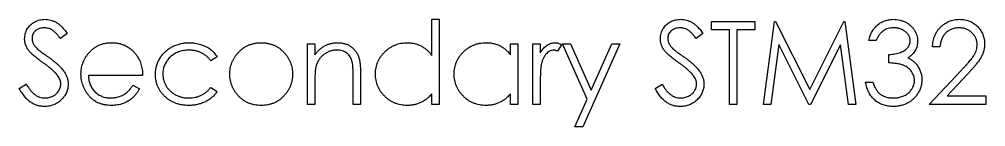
# Model space of a CAD drawing. Header units: millimetres. Extents: x -216 to 166, y 2 to 391.
# Drawn here: x -122.5 to -64.3, y 245.4 to 251.8 of the extents above; entities that cross this region are included whole.
import ezdxf

# ---------------------------------------------------------------- set-up
doc = ezdxf.new("R2010")
doc.units = ezdxf.units.MM

msp = doc.modelspace()

# ---------------------------------------------------------------- linework, layer by layer
at = {"color": 7, "linetype": 'Continuous', "lineweight": 25}
for p, q in [((-97.66, 251.828), (-97.211, 251.828)), ((-97.66, 249.647), (-97.66, 251.828)), ((-97.211, 251.828), (-97.211, 246.7)), ((-80.801, 251.187), (-80.801, 251.7)), ((-80.801, 251.7), (-78.172, 251.7)), ((-79.711, 251.187), (-80.801, 251.187)), ((-79.711, 246.7), (-79.711, 251.187)), ((-78.172, 251.187), (-79.262, 251.187)), ((-79.262, 251.187), (-79.262, 246.7)), ((-78.172, 251.7), (-78.172, 251.187)), ((-77.66, 246.7), (-77, 251.7)), ((-77, 251.7), (-76.935, 251.7)), ((-76.935, 251.7), (-74.871, 247.597)), ((-74.871, 247.597), (-72.812, 251.7)), ((-72.812, 251.7), (-72.747, 251.7)), ((-72.747, 251.7), (-72.083, 246.7)), ((-119.647, 250.982), (-120.052, 250.674)), ((-81.313, 250.982), (-81.719, 250.674)), ((-105.16, 246.7), (-105.16, 250.354)), ((-105.16, 250.354), (-104.711, 250.354)), ((-104.711, 250.354), (-104.711, 249.695)), ((-92.916, 250.354), (-92.467, 250.354)), ((-92.916, 249.678), (-92.916, 250.354)), ((-92.467, 250.354), (-92.467, 246.7)), ((-91.57, 246.7), (-91.57, 250.354)), ((-91.57, 250.354), (-91.121, 250.354)), ((-91.121, 250.354), (-91.121, 249.816)), ((-89.839, 250.293), (-90.085, 249.904)), ((-88.298, 247.011), (-89.775, 250.354)), ((-89.775, 250.354), (-89.291, 250.354)), ((-89.291, 250.354), (-88.054, 247.555)), ((-86.313, 250.354), (-88.557, 245.354)), ((-88.054, 247.555), (-86.798, 250.354)), ((-86.798, 250.354), (-86.313, 250.354)), ((-76.73, 250.306), (-77.208, 246.7)), ((-74.918, 246.7), (-76.73, 250.306)), ((-73.012, 250.298), (-74.817, 246.7)), ((-72.533, 246.7), (-73.012, 250.298)), ((-70.865, 250.546), (-71.313, 250.546)), ((-67.019, 250.162), (-67.467, 250.162)), ((-110.608, 249.562), (-110.984, 249.328)), ((-70.095, 249.2), (-70.095, 249.713)), ((-115.095, 248.431), (-118.365, 248.431)), ((-102.403, 246.7), (-102.403, 248.419)), ((-101.954, 248.566), (-101.954, 246.7)), ((-67.66, 246.7), (-65.72, 248.769)), ((-65.338, 248.548), (-66.589, 247.213)), ((-122.531, 247.665), (-122.109, 247.918)), ((-115.686, 247.854), (-115.288, 247.645)), ((-110.984, 247.726), (-110.608, 247.479)), ((-104.711, 248.021), (-104.711, 246.7)), ((-91.121, 247.928), (-91.121, 246.7)), ((-84.198, 247.665), (-83.775, 247.918)), ((-71.506, 248.046), (-71.057, 248.046)), ((-97.66, 246.7), (-97.66, 247.332)), ((-92.916, 246.7), (-92.916, 247.332)), ((-66.589, 247.213), (-64.262, 247.213)), ((-64.262, 247.213), (-64.262, 246.7)), ((-104.711, 246.7), (-105.16, 246.7)), ((-101.954, 246.7), (-102.403, 246.7)), ((-97.211, 246.7), (-97.66, 246.7)), ((-92.467, 246.7), (-92.916, 246.7)), ((-91.121, 246.7), (-91.57, 246.7)), ((-89.042, 245.354), (-88.298, 247.011)), ((-79.262, 246.7), (-79.711, 246.7)), ((-77.208, 246.7), (-77.66, 246.7)), ((-74.817, 246.7), (-74.918, 246.7)), ((-72.083, 246.7), (-72.533, 246.7)), ((-64.262, 246.7), (-67.66, 246.7)), ((-88.557, 245.354), (-89.042, 245.354))]:
    msp.add_line(p, q, dxfattribs=at)
for points, knots in [([(-122.211, 250.661), (-122.209, 250.714), (-122.205, 250.819), (-122.174, 250.972), (-122.125, 251.118), (-122.056, 251.255), (-121.967, 251.381), (-121.864, 251.496), (-121.741, 251.593), (-121.607, 251.678), (-121.46, 251.744), (-121.305, 251.794), (-121.144, 251.822), (-121.034, 251.826), (-120.979, 251.828)], [0, 0, 0, 0, 0.083785, 0.16578, 0.24628, 0.327461, 0.408797, 0.489715, 0.571376, 0.655523, 0.741019, 0.826547, 0.911989, 1, 1, 1, 1]), ([(-120.979, 251.828), (-120.92, 251.826), (-120.803, 251.822), (-120.63, 251.787), (-120.464, 251.729), (-120.331, 251.663), (-120.227, 251.597), (-120.147, 251.537), (-120.066, 251.468), (-119.984, 251.389), (-119.901, 251.301), (-119.817, 251.203), (-119.73, 251.097), (-119.675, 251.021), (-119.647, 250.982)], [0, 0, 0, 0, 0.107233, 0.213252, 0.31883, 0.426794, 0.483646, 0.543604, 0.608308, 0.677127, 0.750686, 0.828713, 0.91219, 1, 1, 1, 1]), ([(-83.878, 250.661), (-83.876, 250.714), (-83.872, 250.819), (-83.841, 250.972), (-83.792, 251.118), (-83.723, 251.255), (-83.634, 251.381), (-83.531, 251.496), (-83.408, 251.593), (-83.274, 251.678), (-83.126, 251.744), (-82.972, 251.794), (-82.811, 251.822), (-82.701, 251.826), (-82.646, 251.828)], [0, 0, 0, 0, 0.0837854, 0.1657799, 0.24628, 0.3274609, 0.408797, 0.4897152, 0.571376, 0.6555233, 0.7410195, 0.8265468, 0.9119889, 1, 1, 1, 1]), ([(-82.646, 251.828), (-82.587, 251.826), (-82.469, 251.822), (-82.297, 251.787), (-82.131, 251.729), (-81.998, 251.663), (-81.893, 251.597), (-81.814, 251.537), (-81.733, 251.468), (-81.65, 251.389), (-81.568, 251.301), (-81.483, 251.203), (-81.397, 251.097), (-81.342, 251.021), (-81.313, 250.982)], [0, 0, 0, 0, 0.107233, 0.213252, 0.31883, 0.426794, 0.483646, 0.543604, 0.608308, 0.677127, 0.750686, 0.828713, 0.91219, 1, 1, 1, 1]), ([(-71.313, 250.546), (-71.301, 250.596), (-71.277, 250.695), (-71.228, 250.835), (-71.174, 250.968), (-71.109, 251.091), (-71.038, 251.207), (-70.957, 251.312), (-70.87, 251.41), (-70.773, 251.497), (-70.671, 251.575), (-70.563, 251.642), (-70.452, 251.7), (-70.335, 251.747), (-70.214, 251.783), (-70.088, 251.809), (-69.958, 251.826), (-69.87, 251.827), (-69.825, 251.828)], [0, 0, 0, 0, 0.072625, 0.141977, 0.208985, 0.273957, 0.336889, 0.398745, 0.460116, 0.520825, 0.580994, 0.640152, 0.698622, 0.757271, 0.816427, 0.876254, 0.937165, 1, 1, 1, 1]), ([(-69.825, 251.828), (-69.76, 251.826), (-69.631, 251.822), (-69.441, 251.787), (-69.258, 251.73), (-69.084, 251.653), (-68.922, 251.557), (-68.778, 251.442), (-68.654, 251.312), (-68.55, 251.168), (-68.469, 251.014), (-68.408, 250.856), (-68.372, 250.694), (-68.367, 250.584), (-68.365, 250.529)], [0, 0, 0, 0, 0.090254, 0.17854, 0.266093, 0.354631, 0.441886, 0.525747, 0.608114, 0.690197, 0.770821, 0.848326, 0.924012, 1, 1, 1, 1]), ([(-67.467, 250.162), (-67.464, 250.221), (-67.459, 250.338), (-67.432, 250.508), (-67.393, 250.671), (-67.339, 250.825), (-67.271, 250.972), (-67.19, 251.111), (-67.094, 251.241), (-66.985, 251.361), (-66.867, 251.471), (-66.739, 251.566), (-66.605, 251.647), (-66.465, 251.714), (-66.317, 251.765), (-66.163, 251.802), (-66.002, 251.825), (-65.892, 251.827), (-65.837, 251.828)], [0, 0, 0, 0, 0.068791, 0.135103, 0.198979, 0.261904, 0.323495, 0.385195, 0.446969, 0.509765, 0.572251, 0.633405, 0.693251, 0.752583, 0.812579, 0.873275, 0.93555, 1, 1, 1, 1]), ([(-65.837, 251.828), (-65.782, 251.827), (-65.674, 251.824), (-65.517, 251.803), (-65.367, 251.769), (-65.225, 251.721), (-65.092, 251.657), (-64.968, 251.58), (-64.849, 251.492), (-64.743, 251.387), (-64.645, 251.275), (-64.56, 251.156), (-64.488, 251.033), (-64.428, 250.905), (-64.383, 250.771), (-64.35, 250.632), (-64.331, 250.489), (-64.328, 250.391), (-64.326, 250.342)], [0, 0, 0, 0, 0.069475, 0.136517, 0.200789, 0.26383, 0.325735, 0.387291, 0.449509, 0.512968, 0.576275, 0.63758, 0.697903, 0.757172, 0.816599, 0.876653, 0.93729, 1, 1, 1, 1]), ([(-121.029, 251.315), (-121.081, 251.314), (-121.18, 251.31), (-121.322, 251.274), (-121.449, 251.216), (-121.558, 251.136), (-121.649, 251.041), (-121.715, 250.931), (-121.755, 250.81), (-121.76, 250.725), (-121.762, 250.682)], [0, 0, 0, 0, 0.143073, 0.275903, 0.402371, 0.528414, 0.650356, 0.765895, 0.880774, 1, 1, 1, 1]), ([(-120.052, 250.674), (-120.077, 250.706), (-120.124, 250.767), (-120.196, 250.852), (-120.263, 250.93), (-120.33, 250.997), (-120.392, 251.058), (-120.452, 251.11), (-120.509, 251.154), (-120.582, 251.201), (-120.673, 251.248), (-120.787, 251.287), (-120.906, 251.311), (-120.988, 251.314), (-121.029, 251.315)], [0, 0, 0, 0, 0.098469, 0.189629, 0.274184, 0.352183, 0.423199, 0.488551, 0.548473, 0.60144, 0.701198, 0.799592, 0.898545, 1, 1, 1, 1]), ([(-82.696, 251.315), (-82.747, 251.314), (-82.847, 251.31), (-82.988, 251.274), (-83.116, 251.216), (-83.225, 251.136), (-83.316, 251.041), (-83.382, 250.931), (-83.421, 250.81), (-83.426, 250.725), (-83.429, 250.682)], [0, 0, 0, 0, 0.1430731, 0.275903, 0.4023709, 0.5284136, 0.6503564, 0.7658951, 0.8807741, 1, 1, 1, 1]), ([(-81.719, 250.674), (-81.744, 250.706), (-81.791, 250.767), (-81.862, 250.852), (-81.93, 250.93), (-81.996, 250.997), (-82.058, 251.058), (-82.118, 251.11), (-82.176, 251.154), (-82.248, 251.201), (-82.339, 251.248), (-82.454, 251.287), (-82.573, 251.311), (-82.654, 251.314), (-82.696, 251.315)], [0, 0, 0, 0, 0.098469, 0.189629, 0.274184, 0.352183, 0.423199, 0.488551, 0.548473, 0.60144, 0.701198, 0.799592, 0.898545, 1, 1, 1, 1]), ([(-69.819, 251.315), (-69.876, 251.313), (-69.987, 251.31), (-70.147, 251.276), (-70.296, 251.221), (-70.41, 251.156), (-70.495, 251.093), (-70.555, 251.037), (-70.614, 250.975), (-70.668, 250.903), (-70.722, 250.825), (-70.772, 250.739), (-70.821, 250.646), (-70.85, 250.58), (-70.865, 250.546)], [0, 0, 0, 0, 0.122712, 0.239685, 0.351816, 0.463766, 0.520818, 0.579448, 0.640604, 0.705298, 0.773634, 0.844669, 0.920057, 1, 1, 1, 1]), ([(-68.813, 250.531), (-68.814, 250.557), (-68.815, 250.609), (-68.83, 250.685), (-68.852, 250.759), (-68.883, 250.83), (-68.924, 250.897), (-68.973, 250.963), (-69.032, 251.025), (-69.099, 251.083), (-69.171, 251.139), (-69.25, 251.186), (-69.333, 251.226), (-69.421, 251.259), (-69.514, 251.284), (-69.612, 251.302), (-69.714, 251.313), (-69.784, 251.315), (-69.819, 251.315)], [0, 0, 0, 0, 0.0552745, 0.1099661, 0.1632474, 0.2180762, 0.2733009, 0.3309093, 0.3909945, 0.454176, 0.5188615, 0.5833105, 0.6485167, 0.7150309, 0.7825021, 0.8523227, 0.9249285, 1, 1, 1, 1]), ([(-65.86, 251.315), (-65.899, 251.314), (-65.976, 251.312), (-66.088, 251.298), (-66.196, 251.274), (-66.298, 251.241), (-66.396, 251.199), (-66.489, 251.147), (-66.576, 251.084), (-66.658, 251.013), (-66.734, 250.934), (-66.8, 250.846), (-66.858, 250.751), (-66.909, 250.648), (-66.95, 250.537), (-66.981, 250.419), (-67.006, 250.293), (-67.014, 250.206), (-67.019, 250.162)], [0, 0, 0, 0, 0.064439, 0.126547, 0.186887, 0.245878, 0.304041, 0.362191, 0.420976, 0.48066, 0.5406, 0.600689, 0.661936, 0.724443, 0.789038, 0.856314, 0.926352, 1, 1, 1, 1]), ([(-64.775, 250.302), (-64.776, 250.336), (-64.778, 250.403), (-64.793, 250.502), (-64.817, 250.597), (-64.852, 250.689), (-64.897, 250.776), (-64.952, 250.86), (-65.015, 250.941), (-65.088, 251.017), (-65.169, 251.087), (-65.254, 251.148), (-65.344, 251.2), (-65.439, 251.242), (-65.538, 251.275), (-65.641, 251.298), (-65.749, 251.312), (-65.822, 251.314), (-65.86, 251.315)], [0, 0, 0, 0, 0.061965, 0.122122, 0.180988, 0.239933, 0.299906, 0.359989, 0.421776, 0.486576, 0.551535, 0.615018, 0.677259, 0.73973, 0.80305, 0.866495, 0.931973, 1, 1, 1, 1]), ([(-121.931, 249.9), (-121.954, 249.93), (-121.997, 249.987), (-122.054, 250.078), (-122.103, 250.17), (-122.141, 250.265), (-122.174, 250.362), (-122.195, 250.46), (-122.209, 250.56), (-122.21, 250.628), (-122.211, 250.661)], [0, 0, 0, 0, 0.1335068, 0.262559, 0.3882644, 0.5126674, 0.6337223, 0.7553939, 0.8775529, 1, 1, 1, 1]), ([(-121.762, 250.682), (-121.762, 250.656), (-121.76, 250.602), (-121.745, 250.523), (-121.725, 250.444), (-121.693, 250.365), (-121.649, 250.286), (-121.591, 250.205), (-121.518, 250.12), (-121.462, 250.065), (-121.433, 250.036)], [0, 0, 0, 0, 0.107285, 0.214746, 0.322939, 0.434116, 0.553412, 0.686073, 0.834256, 1, 1, 1, 1]), ([(-83.598, 249.9), (-83.62, 249.93), (-83.664, 249.987), (-83.721, 250.078), (-83.77, 250.17), (-83.808, 250.265), (-83.84, 250.362), (-83.862, 250.46), (-83.875, 250.56), (-83.877, 250.628), (-83.878, 250.661)], [0, 0, 0, 0, 0.133507, 0.262559, 0.388264, 0.512667, 0.633722, 0.755394, 0.877553, 1, 1, 1, 1]), ([(-83.429, 250.682), (-83.428, 250.656), (-83.427, 250.602), (-83.411, 250.523), (-83.391, 250.444), (-83.359, 250.365), (-83.315, 250.286), (-83.257, 250.205), (-83.185, 250.12), (-83.129, 250.065), (-83.099, 250.036)], [0, 0, 0, 0, 0.107285, 0.214746, 0.322939, 0.434116, 0.553412, 0.686073, 0.834256, 1, 1, 1, 1]), ([(-121.433, 250.036), (-121.422, 250.027), (-121.396, 250.003), (-121.348, 249.965), (-121.285, 249.919), (-121.209, 249.861), (-121.118, 249.793), (-121.011, 249.718), (-120.891, 249.631), (-120.806, 249.571), (-120.761, 249.539)], [0, 0, 0, 0, 0.052594, 0.124952, 0.218094, 0.333502, 0.468789, 0.624938, 0.801683, 1, 1, 1, 1]), ([(-118.393, 249.737), (-118.347, 249.791), (-118.258, 249.897), (-118.107, 250.037), (-117.944, 250.155), (-117.77, 250.252), (-117.584, 250.326), (-117.388, 250.381), (-117.18, 250.411), (-117.037, 250.416), (-116.964, 250.418)], [0, 0, 0, 0, 0.128835, 0.253589, 0.374643, 0.49534, 0.616325, 0.739759, 0.866842, 1, 1, 1, 1]), ([(-116.964, 250.418), (-116.89, 250.416), (-116.743, 250.412), (-116.528, 250.377), (-116.325, 250.321), (-116.134, 250.242), (-115.955, 250.141), (-115.788, 250.015), (-115.631, 249.869), (-115.54, 249.756), (-115.493, 249.699)], [0, 0, 0, 0, 0.13204, 0.259033, 0.38188, 0.502258, 0.622752, 0.744743, 0.870109, 1, 1, 1, 1]), ([(-114.326, 248.497), (-114.326, 248.54), (-114.324, 248.626), (-114.31, 248.753), (-114.291, 248.879), (-114.26, 249.001), (-114.224, 249.122), (-114.177, 249.24), (-114.123, 249.355), (-114.061, 249.468), (-113.991, 249.577), (-113.914, 249.679), (-113.833, 249.777), (-113.743, 249.867), (-113.649, 249.952), (-113.547, 250.03), (-113.439, 250.102), (-113.326, 250.168), (-113.208, 250.227), (-113.086, 250.278), (-112.96, 250.321), (-112.831, 250.356), (-112.698, 250.385), (-112.562, 250.403), (-112.423, 250.416), (-112.329, 250.417), (-112.281, 250.418)], [0, 0, 0, 0, 0.041291, 0.082136, 0.122636, 0.162831, 0.203007, 0.243526, 0.284173, 0.32541, 0.366855, 0.407551, 0.448187, 0.488683, 0.529015, 0.569843, 0.61137, 0.653238, 0.695446, 0.737751, 0.780043, 0.822807, 0.865978, 0.909595, 0.954231, 1, 1, 1, 1]), ([(-112.281, 250.418), (-112.221, 250.417), (-112.102, 250.414), (-111.925, 250.392), (-111.75, 250.359), (-111.581, 250.309), (-111.42, 250.249), (-111.27, 250.182), (-111.133, 250.104), (-111.007, 250.019), (-110.893, 249.923), (-110.788, 249.814), (-110.691, 249.695), (-110.636, 249.606), (-110.608, 249.562)], [0, 0, 0, 0, 0.091269, 0.182081, 0.27191, 0.362049, 0.450066, 0.533976, 0.613602, 0.690198, 0.765413, 0.841437, 0.919733, 1, 1, 1, 1]), ([(-109.338, 249.813), (-109.292, 249.862), (-109.201, 249.957), (-109.047, 250.079), (-108.887, 250.185), (-108.716, 250.27), (-108.536, 250.337), (-108.347, 250.383), (-108.15, 250.414), (-108.015, 250.416), (-107.946, 250.418)], [0, 0, 0, 0, 0.128498, 0.252713, 0.374819, 0.496436, 0.617911, 0.741288, 0.8687, 1, 1, 1, 1]), ([(-107.946, 250.418), (-107.877, 250.416), (-107.743, 250.414), (-107.546, 250.383), (-107.358, 250.336), (-107.179, 250.272), (-107.009, 250.185), (-106.848, 250.081), (-106.696, 249.959), (-106.604, 249.864), (-106.558, 249.816)], [0, 0, 0, 0, 0.1317514, 0.2583324, 0.382134, 0.5038044, 0.624693, 0.7468706, 0.8715135, 1, 1, 1, 1]), ([(-104.711, 249.695), (-104.663, 249.755), (-104.57, 249.871), (-104.415, 250.023), (-104.251, 250.149), (-104.08, 250.249), (-103.901, 250.324), (-103.714, 250.379), (-103.52, 250.412), (-103.388, 250.416), (-103.321, 250.418)], [0, 0, 0, 0, 0.140976, 0.273569, 0.398988, 0.51993, 0.63811, 0.756589, 0.87686, 1, 1, 1, 1]), ([(-103.321, 250.418), (-103.253, 250.415), (-103.121, 250.411), (-102.928, 250.372), (-102.748, 250.306), (-102.581, 250.216), (-102.431, 250.103), (-102.299, 249.973), (-102.19, 249.822), (-102.117, 249.683), (-102.069, 249.559), (-102.039, 249.453), (-102.013, 249.334), (-101.991, 249.205), (-101.975, 249.062), (-101.963, 248.907), (-101.955, 248.741), (-101.955, 248.625), (-101.954, 248.566)], [0, 0, 0, 0, 0.07724, 0.151178, 0.223488, 0.295543, 0.366976, 0.437131, 0.507044, 0.57856, 0.616614, 0.658756, 0.704491, 0.754803, 0.809332, 0.868274, 0.932073, 1, 1, 1, 1]), ([(-101.057, 248.537), (-101.055, 248.6), (-101.052, 248.726), (-101.025, 248.911), (-100.981, 249.089), (-100.919, 249.259), (-100.839, 249.422), (-100.742, 249.579), (-100.628, 249.728), (-100.496, 249.868), (-100.353, 249.997), (-100.2, 250.109), (-100.041, 250.206), (-99.874, 250.282), (-99.7, 250.344), (-99.519, 250.387), (-99.331, 250.412), (-99.203, 250.416), (-99.138, 250.418)], [0, 0, 0, 0, 0.063775, 0.126079, 0.186904, 0.247574, 0.308003, 0.369132, 0.432033, 0.496791, 0.561611, 0.624914, 0.686726, 0.748079, 0.809582, 0.871631, 0.934886, 1, 1, 1, 1]), ([(-99.138, 250.418), (-99.063, 250.416), (-98.917, 250.411), (-98.703, 250.375), (-98.5, 250.313), (-98.308, 250.229), (-98.128, 250.119), (-97.957, 249.986), (-97.8, 249.827), (-97.707, 249.708), (-97.66, 249.647)], [0, 0, 0, 0, 0.128884, 0.252985, 0.37421, 0.494102, 0.614753, 0.738511, 0.866243, 1, 1, 1, 1]), ([(-96.313, 248.537), (-96.312, 248.6), (-96.308, 248.726), (-96.282, 248.911), (-96.237, 249.089), (-96.175, 249.259), (-96.095, 249.422), (-95.998, 249.579), (-95.884, 249.728), (-95.752, 249.868), (-95.609, 249.997), (-95.457, 250.109), (-95.298, 250.206), (-95.13, 250.282), (-94.957, 250.344), (-94.775, 250.387), (-94.587, 250.412), (-94.459, 250.416), (-94.394, 250.418)], [0, 0, 0, 0, 0.063775, 0.126079, 0.186904, 0.247574, 0.308003, 0.369132, 0.432033, 0.496791, 0.561611, 0.624914, 0.686726, 0.748079, 0.809582, 0.871631, 0.934886, 1, 1, 1, 1]), ([(-94.394, 250.418), (-94.32, 250.416), (-94.174, 250.412), (-93.96, 250.378), (-93.757, 250.322), (-93.565, 250.245), (-93.383, 250.142), (-93.214, 250.013), (-93.055, 249.858), (-92.963, 249.739), (-92.916, 249.678)], [0, 0, 0, 0, 0.129862, 0.254654, 0.376015, 0.495255, 0.614798, 0.738106, 0.865196, 1, 1, 1, 1]), ([(-91.121, 249.816), (-91.088, 249.866), (-91.025, 249.962), (-90.919, 250.089), (-90.811, 250.193), (-90.701, 250.277), (-90.586, 250.34), (-90.469, 250.385), (-90.35, 250.413), (-90.27, 250.416), (-90.23, 250.418)], [0, 0, 0, 0, 0.160059, 0.306112, 0.438367, 0.560541, 0.675317, 0.786114, 0.892842, 1, 1, 1, 1]), ([(-90.23, 250.418), (-90.198, 250.416), (-90.134, 250.413), (-90.037, 250.388), (-89.937, 250.349), (-89.873, 250.312), (-89.839, 250.293)], [0, 0, 0, 0, 0.2252775, 0.4635232, 0.7203236, 1, 1, 1, 1]), ([(-83.099, 250.036), (-83.088, 250.027), (-83.062, 250.003), (-83.015, 249.965), (-82.952, 249.919), (-82.876, 249.861), (-82.784, 249.793), (-82.678, 249.718), (-82.558, 249.631), (-82.472, 249.571), (-82.427, 249.539)], [0, 0, 0, 0, 0.052594, 0.124952, 0.218094, 0.333502, 0.468789, 0.624938, 0.801683, 1, 1, 1, 1]), ([(-70.095, 249.713), (-70.034, 249.714), (-69.912, 249.716), (-69.735, 249.741), (-69.566, 249.775), (-69.408, 249.828), (-69.265, 249.889), (-69.14, 249.96), (-69.036, 250.039), (-68.953, 250.128), (-68.891, 250.223), (-68.846, 250.321), (-68.819, 250.425), (-68.815, 250.496), (-68.813, 250.531)], [0, 0, 0, 0, 0.110166, 0.215787, 0.318027, 0.417574, 0.51165, 0.596162, 0.672935, 0.74367, 0.810677, 0.874059, 0.936696, 1, 1, 1, 1]), ([(-68.365, 250.529), (-68.366, 250.476), (-68.37, 250.373), (-68.397, 250.222), (-68.444, 250.079), (-68.508, 249.945), (-68.591, 249.82), (-68.692, 249.703), (-68.812, 249.595), (-68.902, 249.532), (-68.949, 249.5)], [0, 0, 0, 0, 0.128068, 0.250608, 0.37063, 0.490072, 0.610375, 0.734313, 0.863217, 1, 1, 1, 1]), ([(-65.72, 248.769), (-65.673, 248.819), (-65.583, 248.913), (-65.454, 249.051), (-65.339, 249.18), (-65.236, 249.298), (-65.148, 249.407), (-65.07, 249.505), (-65.007, 249.594), (-64.939, 249.698), (-64.873, 249.825), (-64.816, 249.98), (-64.781, 250.14), (-64.777, 250.248), (-64.775, 250.302)], [0, 0, 0, 0, 0.110803, 0.212829, 0.306101, 0.390647, 0.466924, 0.534481, 0.593587, 0.644557, 0.7362, 0.825024, 0.911986, 1, 1, 1, 1]), ([(-64.326, 250.342), (-64.329, 250.272), (-64.333, 250.134), (-64.374, 249.931), (-64.439, 249.735), (-64.516, 249.576), (-64.593, 249.449), (-64.664, 249.344), (-64.746, 249.231), (-64.841, 249.11), (-64.947, 248.981), (-65.066, 248.843), (-65.198, 248.698), (-65.29, 248.599), (-65.338, 248.548)], [0, 0, 0, 0, 0.098702, 0.195672, 0.292422, 0.391343, 0.444462, 0.504229, 0.570352, 0.642546, 0.722288, 0.807921, 0.90047, 1, 1, 1, 1]), ([(-121.112, 249.22), (-121.165, 249.258), (-121.265, 249.329), (-121.406, 249.435), (-121.532, 249.533), (-121.642, 249.622), (-121.737, 249.702), (-121.817, 249.774), (-121.88, 249.839), (-121.916, 249.881), (-121.931, 249.9)], [0, 0, 0, 0, 0.181535, 0.347082, 0.495568, 0.628357, 0.74552, 0.845831, 0.930782, 1, 1, 1, 1]), ([(-120.761, 249.539), (-120.706, 249.499), (-120.601, 249.423), (-120.452, 249.308), (-120.316, 249.195), (-120.194, 249.086), (-120.084, 248.981), (-119.988, 248.879), (-119.904, 248.78), (-119.814, 248.654), (-119.722, 248.498), (-119.642, 248.308), (-119.592, 248.117), (-119.586, 247.988), (-119.583, 247.925)], [0, 0, 0, 0, 0.096972, 0.187773, 0.272396, 0.351321, 0.424335, 0.491909, 0.554233, 0.611268, 0.716348, 0.81454, 0.908495, 1, 1, 1, 1]), ([(-118.813, 248.517), (-118.812, 248.573), (-118.809, 248.684), (-118.79, 248.849), (-118.757, 249.009), (-118.711, 249.165), (-118.651, 249.315), (-118.579, 249.461), (-118.493, 249.603), (-118.426, 249.692), (-118.393, 249.737)], [0, 0, 0, 0, 0.128045, 0.253768, 0.377428, 0.500551, 0.623296, 0.746578, 0.872348, 1, 1, 1, 1]), ([(-115.493, 249.699), (-115.461, 249.656), (-115.398, 249.57), (-115.32, 249.429), (-115.251, 249.283), (-115.196, 249.127), (-115.152, 248.964), (-115.12, 248.794), (-115.101, 248.615), (-115.097, 248.493), (-115.095, 248.431)], [0, 0, 0, 0, 0.1185218, 0.2362548, 0.3561744, 0.4772497, 0.6015399, 0.7296184, 0.8621583, 1, 1, 1, 1]), ([(-112.314, 249.969), (-112.369, 249.968), (-112.477, 249.965), (-112.635, 249.946), (-112.786, 249.912), (-112.93, 249.868), (-113.067, 249.808), (-113.197, 249.736), (-113.32, 249.651), (-113.434, 249.554), (-113.538, 249.447), (-113.628, 249.333), (-113.706, 249.215), (-113.768, 249.09), (-113.818, 248.96), (-113.852, 248.824), (-113.874, 248.682), (-113.876, 248.586), (-113.878, 248.537)], [0, 0, 0, 0, 0.069522, 0.136921, 0.201969, 0.265462, 0.328248, 0.390817, 0.45355, 0.517542, 0.580738, 0.641922, 0.701597, 0.760313, 0.818757, 0.877718, 0.938094, 1, 1, 1, 1]), ([(-110.984, 249.328), (-111.025, 249.379), (-111.106, 249.48), (-111.247, 249.61), (-111.397, 249.722), (-111.559, 249.813), (-111.732, 249.883), (-111.916, 249.933), (-112.112, 249.964), (-112.245, 249.967), (-112.314, 249.969)], [0, 0, 0, 0, 0.128324, 0.252584, 0.373506, 0.493364, 0.614609, 0.73847, 0.865995, 1, 1, 1, 1]), ([(-109.839, 248.517), (-109.837, 248.578), (-109.834, 248.699), (-109.811, 248.878), (-109.772, 249.05), (-109.717, 249.216), (-109.646, 249.375), (-109.56, 249.529), (-109.457, 249.676), (-109.378, 249.767), (-109.338, 249.813)], [0, 0, 0, 0, 0.128919, 0.255238, 0.378679, 0.501088, 0.622714, 0.746241, 0.871589, 1, 1, 1, 1]), ([(-106.558, 249.816), (-106.518, 249.77), (-106.439, 249.679), (-106.337, 249.531), (-106.25, 249.378), (-106.18, 249.218), (-106.124, 249.051), (-106.085, 248.879), (-106.062, 248.7), (-106.059, 248.578), (-106.057, 248.517)], [0, 0, 0, 0, 0.1281573, 0.2538344, 0.3765056, 0.4985337, 0.6213677, 0.7445647, 0.8706338, 1, 1, 1, 1]), ([(-103.399, 249.969), (-103.435, 249.969), (-103.506, 249.967), (-103.612, 249.954), (-103.715, 249.932), (-103.816, 249.902), (-103.912, 249.861), (-104.007, 249.814), (-104.098, 249.756), (-104.186, 249.692), (-104.268, 249.62), (-104.344, 249.545), (-104.412, 249.464), (-104.474, 249.38), (-104.527, 249.292), (-104.573, 249.199), (-104.612, 249.102), (-104.632, 249.035), (-104.642, 249.002)], [0, 0, 0, 0, 0.063986, 0.126627, 0.188984, 0.25023, 0.312351, 0.374574, 0.438148, 0.50292, 0.567974, 0.630771, 0.692935, 0.754398, 0.815218, 0.876117, 0.938015, 1, 1, 1, 1]), ([(-102.456, 249.25), (-102.471, 249.307), (-102.501, 249.416), (-102.573, 249.564), (-102.664, 249.69), (-102.775, 249.793), (-102.906, 249.873), (-103.055, 249.929), (-103.221, 249.964), (-103.338, 249.967), (-103.399, 249.969)], [0, 0, 0, 0, 0.13552, 0.260833, 0.378476, 0.493178, 0.609281, 0.729981, 0.859261, 1, 1, 1, 1]), ([(-90.315, 249.969), (-90.351, 249.967), (-90.424, 249.962), (-90.532, 249.923), (-90.637, 249.861), (-90.72, 249.792), (-90.784, 249.726), (-90.83, 249.668), (-90.872, 249.603), (-90.912, 249.532), (-90.949, 249.453), (-90.983, 249.369), (-91.014, 249.278), (-91.032, 249.214), (-91.041, 249.182)], [0, 0, 0, 0, 0.093807, 0.191338, 0.295191, 0.410312, 0.47193, 0.536425, 0.603119, 0.674118, 0.749332, 0.828283, 0.91204, 1, 1, 1, 1]), ([(-90.085, 249.904), (-90.107, 249.914), (-90.148, 249.932), (-90.208, 249.954), (-90.263, 249.966), (-90.298, 249.968), (-90.315, 249.969)], [0, 0, 0, 0, 0.295139, 0.56023, 0.794983, 1, 1, 1, 1]), ([(-82.779, 249.22), (-82.831, 249.258), (-82.932, 249.329), (-83.073, 249.435), (-83.198, 249.533), (-83.309, 249.622), (-83.404, 249.702), (-83.484, 249.774), (-83.547, 249.839), (-83.582, 249.881), (-83.598, 249.9)], [0, 0, 0, 0, 0.181535, 0.347082, 0.495568, 0.628357, 0.74552, 0.845831, 0.930782, 1, 1, 1, 1]), ([(-82.427, 249.539), (-82.373, 249.499), (-82.268, 249.423), (-82.118, 249.308), (-81.983, 249.195), (-81.861, 249.086), (-81.751, 248.981), (-81.655, 248.879), (-81.571, 248.78), (-81.48, 248.654), (-81.388, 248.498), (-81.309, 248.308), (-81.259, 248.117), (-81.253, 247.988), (-81.249, 247.925)], [0, 0, 0, 0, 0.096972, 0.187773, 0.272396, 0.351321, 0.424335, 0.491909, 0.554233, 0.611268, 0.716348, 0.81454, 0.908495, 1, 1, 1, 1]), ([(-68.949, 249.5), (-68.895, 249.475), (-68.79, 249.424), (-68.646, 249.324), (-68.516, 249.209), (-68.443, 249.119), (-68.407, 249.074)], [0, 0, 0, 0, 0.25388, 0.503009, 0.750291, 1, 1, 1, 1]), ([(-120.211, 248.423), (-120.233, 248.451), (-120.28, 248.512), (-120.361, 248.601), (-120.456, 248.693), (-120.561, 248.792), (-120.681, 248.892), (-120.812, 248.999), (-120.958, 249.109), (-121.06, 249.182), (-121.112, 249.22)], [0, 0, 0, 0, 0.090279, 0.18953, 0.299198, 0.418926, 0.548376, 0.688136, 0.839084, 1, 1, 1, 1]), ([(-104.642, 249.002), (-104.647, 248.977), (-104.66, 248.923), (-104.673, 248.835), (-104.685, 248.733), (-104.695, 248.618), (-104.701, 248.488), (-104.708, 248.345), (-104.71, 248.188), (-104.711, 248.078), (-104.711, 248.021)], [0, 0, 0, 0, 0.076995, 0.167615, 0.271052, 0.38946, 0.520843, 0.666399, 0.826094, 1, 1, 1, 1]), ([(-102.403, 248.419), (-102.403, 248.468), (-102.404, 248.564), (-102.406, 248.7), (-102.41, 248.823), (-102.415, 248.934), (-102.424, 249.031), (-102.432, 249.116), (-102.443, 249.188), (-102.452, 249.231), (-102.456, 249.25)], [0, 0, 0, 0, 0.17885, 0.34211, 0.489826, 0.623254, 0.74008, 0.841483, 0.928908, 1, 1, 1, 1]), ([(-91.041, 249.182), (-91.048, 249.153), (-91.063, 249.089), (-91.077, 248.981), (-91.092, 248.854), (-91.102, 248.707), (-91.111, 248.54), (-91.116, 248.354), (-91.121, 248.148), (-91.121, 248.003), (-91.121, 247.928)], [0, 0, 0, 0, 0.070855, 0.156938, 0.2586, 0.375891, 0.508166, 0.656238, 0.820177, 1, 1, 1, 1]), ([(-81.877, 248.423), (-81.9, 248.451), (-81.947, 248.512), (-82.027, 248.601), (-82.122, 248.693), (-82.228, 248.792), (-82.348, 248.892), (-82.479, 248.999), (-82.624, 249.109), (-82.726, 249.182), (-82.779, 249.22)], [0, 0, 0, 0, 0.090279, 0.18953, 0.299198, 0.418926, 0.548376, 0.688136, 0.839084, 1, 1, 1, 1]), ([(-68.557, 248.142), (-68.559, 248.189), (-68.564, 248.282), (-68.597, 248.419), (-68.652, 248.55), (-68.728, 248.675), (-68.822, 248.79), (-68.931, 248.893), (-69.056, 248.978), (-69.172, 249.037), (-69.275, 249.077), (-69.362, 249.104), (-69.461, 249.126), (-69.568, 249.147), (-69.686, 249.165), (-69.813, 249.18), (-69.951, 249.192), (-70.046, 249.197), (-70.095, 249.2)], [0, 0, 0, 0, 0.066909, 0.133485, 0.201035, 0.271234, 0.34288, 0.413836, 0.485977, 0.56023, 0.599884, 0.644055, 0.691892, 0.744688, 0.801492, 0.862858, 0.929328, 1, 1, 1, 1]), ([(-68.407, 249.074), (-68.383, 249.041), (-68.335, 248.976), (-68.276, 248.87), (-68.223, 248.764), (-68.181, 248.654), (-68.149, 248.541), (-68.126, 248.425), (-68.111, 248.306), (-68.109, 248.226), (-68.108, 248.185)], [0, 0, 0, 0, 0.128136, 0.254173, 0.378112, 0.501712, 0.623986, 0.747096, 0.872875, 1, 1, 1, 1]), ([(-120.031, 247.932), (-120.033, 247.974), (-120.038, 248.058), (-120.074, 248.183), (-120.131, 248.307), (-120.183, 248.383), (-120.211, 248.423)], [0, 0, 0, 0, 0.234723, 0.477158, 0.728556, 1, 1, 1, 1]), ([(-116.975, 246.636), (-117.046, 246.638), (-117.183, 246.641), (-117.382, 246.668), (-117.57, 246.713), (-117.746, 246.776), (-117.91, 246.858), (-118.062, 246.958), (-118.203, 247.075), (-118.329, 247.211), (-118.442, 247.356), (-118.542, 247.508), (-118.625, 247.665), (-118.693, 247.827), (-118.748, 247.992), (-118.786, 248.163), (-118.808, 248.338), (-118.812, 248.457), (-118.813, 248.517)], [0, 0, 0, 0, 0.071579, 0.139629, 0.204797, 0.268135, 0.329814, 0.391301, 0.453434, 0.516552, 0.579631, 0.641119, 0.701294, 0.76081, 0.819932, 0.87892, 0.938983, 1, 1, 1, 1]), ([(-118.365, 248.431), (-118.362, 248.383), (-118.358, 248.288), (-118.338, 248.149), (-118.306, 248.017), (-118.262, 247.893), (-118.207, 247.775), (-118.141, 247.663), (-118.062, 247.559), (-117.974, 247.461), (-117.876, 247.373), (-117.773, 247.295), (-117.663, 247.23), (-117.547, 247.177), (-117.426, 247.135), (-117.299, 247.107), (-117.167, 247.088), (-117.077, 247.086), (-117.032, 247.085)], [0, 0, 0, 0, 0.068385, 0.134476, 0.198391, 0.260753, 0.321829, 0.383037, 0.444653, 0.507398, 0.569825, 0.630778, 0.690929, 0.750945, 0.811049, 0.872331, 0.935004, 1, 1, 1, 1]), ([(-112.318, 246.636), (-112.389, 246.637), (-112.528, 246.64), (-112.731, 246.667), (-112.925, 246.708), (-113.111, 246.768), (-113.287, 246.844), (-113.454, 246.938), (-113.611, 247.049), (-113.757, 247.176), (-113.891, 247.313), (-114.006, 247.461), (-114.106, 247.615), (-114.186, 247.778), (-114.25, 247.947), (-114.293, 248.124), (-114.321, 248.308), (-114.325, 248.433), (-114.326, 248.497)], [0, 0, 0, 0, 0.0695585, 0.1363353, 0.2010958, 0.26445, 0.327005, 0.3893914, 0.4519765, 0.51567, 0.5789732, 0.640167, 0.6997398, 0.758685, 0.8178204, 0.876984, 0.9376343, 1, 1, 1, 1]), ([(-113.878, 248.537), (-113.875, 248.473), (-113.87, 248.346), (-113.83, 248.158), (-113.766, 247.977), (-113.677, 247.803), (-113.565, 247.642), (-113.433, 247.498), (-113.282, 247.373), (-113.112, 247.27), (-112.928, 247.187), (-112.732, 247.127), (-112.525, 247.091), (-112.383, 247.087), (-112.311, 247.085)], [0, 0, 0, 0, 0.080525, 0.159965, 0.240321, 0.322529, 0.405024, 0.486597, 0.567865, 0.651333, 0.736238, 0.821529, 0.909005, 1, 1, 1, 1]), ([(-107.946, 246.636), (-108.014, 246.638), (-108.148, 246.641), (-108.343, 246.667), (-108.529, 246.711), (-108.705, 246.774), (-108.872, 246.853), (-109.029, 246.951), (-109.176, 247.066), (-109.312, 247.198), (-109.435, 247.341), (-109.544, 247.491), (-109.635, 247.647), (-109.71, 247.81), (-109.768, 247.978), (-109.809, 248.153), (-109.835, 248.333), (-109.838, 248.455), (-109.839, 248.517)], [0, 0, 0, 0, 0.068742, 0.134635, 0.198324, 0.260825, 0.322714, 0.384555, 0.446913, 0.510958, 0.574931, 0.636685, 0.697483, 0.757134, 0.816966, 0.876818, 0.937663, 1, 1, 1, 1]), ([(-106.057, 248.517), (-106.058, 248.455), (-106.061, 248.333), (-106.087, 248.153), (-106.128, 247.978), (-106.186, 247.81), (-106.261, 247.647), (-106.353, 247.491), (-106.461, 247.341), (-106.584, 247.198), (-106.72, 247.066), (-106.867, 246.951), (-107.023, 246.853), (-107.189, 246.774), (-107.365, 246.711), (-107.551, 246.668), (-107.745, 246.641), (-107.878, 246.638), (-107.946, 246.636)], [0, 0, 0, 0, 0.062416, 0.123337, 0.183265, 0.243172, 0.302898, 0.363774, 0.425605, 0.489659, 0.553785, 0.616222, 0.677854, 0.739517, 0.802097, 0.865866, 0.931508, 1, 1, 1, 1]), ([(-99.152, 246.636), (-99.216, 246.638), (-99.344, 246.641), (-99.531, 246.668), (-99.711, 246.711), (-99.884, 246.771), (-100.05, 246.85), (-100.208, 246.945), (-100.359, 247.058), (-100.501, 247.188), (-100.631, 247.328), (-100.746, 247.478), (-100.841, 247.637), (-100.921, 247.802), (-100.982, 247.976), (-101.025, 248.156), (-101.052, 248.344), (-101.055, 248.472), (-101.057, 248.537)], [0, 0, 0, 0, 0.06462, 0.127433, 0.189004, 0.24993, 0.310668, 0.372329, 0.434939, 0.499576, 0.564191, 0.626735, 0.688109, 0.749294, 0.810331, 0.871901, 0.935046, 1, 1, 1, 1]), ([(-94.408, 246.636), (-94.473, 246.638), (-94.6, 246.641), (-94.787, 246.668), (-94.967, 246.711), (-95.141, 246.771), (-95.306, 246.85), (-95.465, 246.945), (-95.616, 247.058), (-95.757, 247.188), (-95.888, 247.328), (-96.002, 247.478), (-96.097, 247.637), (-96.177, 247.802), (-96.239, 247.976), (-96.281, 248.156), (-96.308, 248.344), (-96.312, 248.472), (-96.313, 248.537)], [0, 0, 0, 0, 0.06462, 0.127433, 0.189004, 0.24993, 0.310668, 0.372329, 0.434939, 0.499576, 0.564191, 0.626735, 0.688109, 0.749294, 0.810331, 0.871901, 0.935046, 1, 1, 1, 1]), ([(-81.698, 247.932), (-81.7, 247.974), (-81.704, 248.058), (-81.741, 248.183), (-81.798, 248.307), (-81.85, 248.383), (-81.877, 248.423)], [0, 0, 0, 0, 0.234723, 0.477158, 0.728556, 1, 1, 1, 1]), ([(-121.011, 246.572), (-121.049, 246.573), (-121.124, 246.574), (-121.235, 246.587), (-121.344, 246.605), (-121.449, 246.634), (-121.552, 246.669), (-121.652, 246.712), (-121.749, 246.763), (-121.845, 246.822), (-121.938, 246.891), (-122.028, 246.971), (-122.117, 247.06), (-122.204, 247.161), (-122.29, 247.271), (-122.372, 247.393), (-122.454, 247.524), (-122.505, 247.617), (-122.531, 247.665)], [0, 0, 0, 0, 0.057208, 0.113696, 0.169178, 0.224159, 0.27872, 0.333794, 0.389241, 0.445822, 0.503704, 0.564294, 0.627975, 0.695038, 0.765373, 0.839611, 0.917538, 1, 1, 1, 1]), ([(-122.109, 247.918), (-122.069, 247.852), (-121.994, 247.726), (-121.868, 247.556), (-121.738, 247.411), (-121.603, 247.292), (-121.462, 247.199), (-121.316, 247.133), (-121.165, 247.092), (-121.062, 247.087), (-121.011, 247.085)], [0, 0, 0, 0, 0.159004, 0.304646, 0.438547, 0.562322, 0.677433, 0.786897, 0.893611, 1, 1, 1, 1]), ([(-121.011, 247.085), (-120.967, 247.086), (-120.88, 247.088), (-120.752, 247.112), (-120.628, 247.147), (-120.51, 247.198), (-120.4, 247.26), (-120.303, 247.335), (-120.22, 247.419), (-120.151, 247.512), (-120.099, 247.613), (-120.059, 247.716), (-120.036, 247.823), (-120.033, 247.895), (-120.031, 247.932)], [0, 0, 0, 0, 0.091264, 0.18093, 0.270088, 0.360156, 0.448343, 0.532666, 0.613834, 0.693982, 0.772716, 0.849335, 0.923967, 1, 1, 1, 1]), ([(-119.583, 247.925), (-119.584, 247.88), (-119.585, 247.791), (-119.607, 247.661), (-119.638, 247.534), (-119.685, 247.413), (-119.743, 247.295), (-119.816, 247.183), (-119.901, 247.075), (-119.998, 246.973), (-120.104, 246.88), (-120.217, 246.796), (-120.335, 246.727), (-120.46, 246.671), (-120.589, 246.627), (-120.725, 246.595), (-120.866, 246.575), (-120.962, 246.573), (-121.011, 246.572)], [0, 0, 0, 0, 0.061484, 0.121775, 0.18092, 0.240256, 0.300114, 0.361146, 0.423501, 0.488669, 0.553954, 0.617581, 0.680238, 0.742187, 0.804663, 0.868259, 0.93302, 1, 1, 1, 1]), ([(-117.032, 247.085), (-116.987, 247.085), (-116.898, 247.087), (-116.766, 247.104), (-116.635, 247.131), (-116.508, 247.168), (-116.386, 247.213), (-116.272, 247.268), (-116.168, 247.328), (-116.071, 247.397), (-115.977, 247.481), (-115.883, 247.586), (-115.783, 247.711), (-115.72, 247.804), (-115.686, 247.854)], [0, 0, 0, 0, 0.082592, 0.163879, 0.245659, 0.327726, 0.40861, 0.485749, 0.559169, 0.630268, 0.705306, 0.792065, 0.889796, 1, 1, 1, 1]), ([(-115.288, 247.645), (-115.32, 247.588), (-115.381, 247.479), (-115.488, 247.328), (-115.599, 247.192), (-115.721, 247.076), (-115.849, 246.974), (-115.984, 246.885), (-116.127, 246.809), (-116.279, 246.745), (-116.439, 246.696), (-116.609, 246.661), (-116.789, 246.64), (-116.912, 246.637), (-116.975, 246.636)], [0, 0, 0, 0, 0.09337, 0.181661, 0.265874, 0.346355, 0.4246, 0.501903, 0.579992, 0.658443, 0.738672, 0.821894, 0.908801, 1, 1, 1, 1]), ([(-112.311, 247.085), (-112.245, 247.086), (-112.115, 247.09), (-111.924, 247.121), (-111.743, 247.171), (-111.571, 247.241), (-111.409, 247.332), (-111.257, 247.444), (-111.112, 247.574), (-111.027, 247.674), (-110.984, 247.726)], [0, 0, 0, 0, 0.129981, 0.255447, 0.377298, 0.498442, 0.619372, 0.741857, 0.868564, 1, 1, 1, 1]), ([(-82.678, 246.572), (-82.715, 246.573), (-82.79, 246.574), (-82.901, 246.587), (-83.01, 246.605), (-83.115, 246.634), (-83.218, 246.669), (-83.318, 246.712), (-83.416, 246.763), (-83.511, 246.822), (-83.605, 246.891), (-83.694, 246.971), (-83.784, 247.06), (-83.871, 247.161), (-83.956, 247.271), (-84.039, 247.393), (-84.121, 247.524), (-84.172, 247.617), (-84.198, 247.665)], [0, 0, 0, 0, 0.057208, 0.113696, 0.169178, 0.224159, 0.27872, 0.333794, 0.389241, 0.445822, 0.503704, 0.564294, 0.627975, 0.695038, 0.765373, 0.839611, 0.917538, 1, 1, 1, 1]), ([(-83.775, 247.918), (-83.736, 247.852), (-83.661, 247.726), (-83.535, 247.556), (-83.405, 247.411), (-83.269, 247.292), (-83.129, 247.199), (-82.983, 247.133), (-82.832, 247.092), (-82.729, 247.087), (-82.678, 247.085)], [0, 0, 0, 0, 0.159004, 0.304646, 0.438547, 0.562322, 0.677433, 0.786897, 0.893611, 1, 1, 1, 1]), ([(-82.678, 247.085), (-82.634, 247.086), (-82.547, 247.088), (-82.419, 247.112), (-82.295, 247.147), (-82.177, 247.198), (-82.066, 247.26), (-81.97, 247.335), (-81.886, 247.419), (-81.818, 247.512), (-81.766, 247.613), (-81.725, 247.716), (-81.703, 247.823), (-81.7, 247.895), (-81.698, 247.932)], [0, 0, 0, 0, 0.091264, 0.18093, 0.270088, 0.360156, 0.448343, 0.532666, 0.613834, 0.693982, 0.772716, 0.849335, 0.923967, 1, 1, 1, 1]), ([(-81.249, 247.925), (-81.25, 247.88), (-81.252, 247.791), (-81.273, 247.661), (-81.305, 247.534), (-81.352, 247.413), (-81.41, 247.295), (-81.483, 247.183), (-81.567, 247.075), (-81.665, 246.973), (-81.771, 246.88), (-81.883, 246.796), (-82.002, 246.727), (-82.126, 246.671), (-82.256, 246.627), (-82.392, 246.595), (-82.533, 246.575), (-82.629, 246.573), (-82.678, 246.572)], [0, 0, 0, 0, 0.061484, 0.121775, 0.18092, 0.240256, 0.300114, 0.361146, 0.423501, 0.488669, 0.553954, 0.617581, 0.680238, 0.742187, 0.804663, 0.868259, 0.93302, 1, 1, 1, 1]), ([(-69.838, 246.572), (-69.892, 246.573), (-69.997, 246.575), (-70.151, 246.592), (-70.299, 246.623), (-70.44, 246.664), (-70.574, 246.716), (-70.701, 246.78), (-70.821, 246.857), (-70.934, 246.945), (-71.04, 247.044), (-71.135, 247.155), (-71.222, 247.277), (-71.298, 247.41), (-71.366, 247.553), (-71.422, 247.707), (-71.471, 247.872), (-71.494, 247.987), (-71.506, 248.046)], [0, 0, 0, 0, 0.065541, 0.128963, 0.190377, 0.250092, 0.308548, 0.366398, 0.424542, 0.48317, 0.542243, 0.601739, 0.662506, 0.724856, 0.789128, 0.856346, 0.926295, 1, 1, 1, 1]), ([(-71.057, 248.046), (-71.045, 248.008), (-71.023, 247.933), (-70.984, 247.825), (-70.94, 247.726), (-70.892, 247.636), (-70.843, 247.552), (-70.787, 247.479), (-70.73, 247.412), (-70.687, 247.374), (-70.665, 247.355)], [0, 0, 0, 0, 0.1497704, 0.2913164, 0.4259664, 0.5521596, 0.6715274, 0.7861216, 0.8953251, 1, 1, 1, 1]), ([(-68.108, 248.185), (-68.111, 248.115), (-68.116, 247.976), (-68.162, 247.769), (-68.233, 247.568), (-68.333, 247.375), (-68.456, 247.194), (-68.602, 247.032), (-68.769, 246.894), (-68.956, 246.778), (-69.159, 246.685), (-69.375, 246.62), (-69.603, 246.579), (-69.759, 246.574), (-69.838, 246.572)], [0, 0, 0, 0, 0.079648, 0.158922, 0.239619, 0.322609, 0.406035, 0.487602, 0.569685, 0.653036, 0.737436, 0.822478, 0.909748, 1, 1, 1, 1]), ([(-69.83, 247.085), (-69.783, 247.085), (-69.692, 247.087), (-69.558, 247.103), (-69.431, 247.126), (-69.312, 247.162), (-69.199, 247.206), (-69.095, 247.261), (-68.996, 247.326), (-68.906, 247.399), (-68.824, 247.48), (-68.753, 247.564), (-68.692, 247.652), (-68.643, 247.743), (-68.604, 247.838), (-68.578, 247.937), (-68.559, 248.038), (-68.558, 248.108), (-68.557, 248.142)], [0, 0, 0, 0, 0.076072, 0.148752, 0.218403, 0.28576, 0.350598, 0.414964, 0.478069, 0.541761, 0.60435, 0.664075, 0.721464, 0.777587, 0.832644, 0.887844, 0.94346, 1, 1, 1, 1]), ([(-110.608, 247.479), (-110.631, 247.447), (-110.675, 247.381), (-110.749, 247.289), (-110.83, 247.203), (-110.915, 247.123), (-111.005, 247.047), (-111.103, 246.978), (-111.205, 246.914), (-111.312, 246.856), (-111.424, 246.804), (-111.541, 246.759), (-111.661, 246.72), (-111.784, 246.69), (-111.912, 246.665), (-112.044, 246.649), (-112.18, 246.637), (-112.272, 246.636), (-112.318, 246.636)], [0, 0, 0, 0, 0.059633, 0.119069, 0.178197, 0.236957, 0.295932, 0.355856, 0.416473, 0.477742, 0.539903, 0.602538, 0.665422, 0.729765, 0.794829, 0.861827, 0.930011, 1, 1, 1, 1]), ([(-97.66, 247.332), (-97.71, 247.275), (-97.809, 247.163), (-97.974, 247.017), (-98.149, 246.897), (-98.332, 246.799), (-98.525, 246.726), (-98.726, 246.674), (-98.936, 246.641), (-99.079, 246.638), (-99.152, 246.636)], [0, 0, 0, 0, 0.134298, 0.262085, 0.38627, 0.507165, 0.6273, 0.748145, 0.87237, 1, 1, 1, 1]), ([(-92.916, 247.332), (-92.967, 247.275), (-93.065, 247.163), (-93.23, 247.017), (-93.405, 246.897), (-93.589, 246.799), (-93.782, 246.726), (-93.983, 246.674), (-94.193, 246.641), (-94.336, 246.638), (-94.408, 246.636)], [0, 0, 0, 0, 0.134298, 0.262085, 0.38627, 0.507165, 0.6273, 0.748145, 0.87237, 1, 1, 1, 1]), ([(-70.665, 247.355), (-70.637, 247.333), (-70.581, 247.29), (-70.49, 247.235), (-70.395, 247.188), (-70.292, 247.151), (-70.185, 247.12), (-70.071, 247.1), (-69.953, 247.086), (-69.871, 247.085), (-69.83, 247.085)], [0, 0, 0, 0, 0.118271, 0.236178, 0.355663, 0.475904, 0.600127, 0.728608, 0.861313, 1, 1, 1, 1])]:
    msp.add_open_spline(points, degree=3, knots=knots, dxfattribs=at)

doc.saveas('drawing.dxf')
